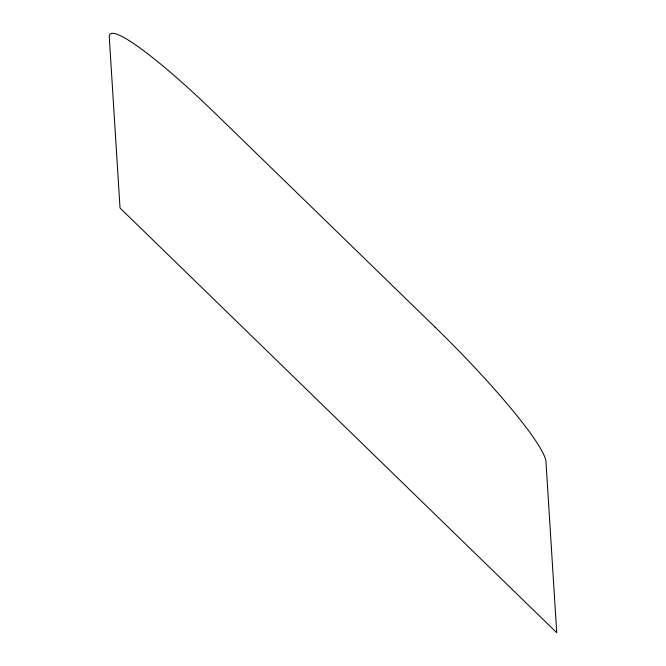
<?xml version="1.0" encoding="UTF-8"?>
<svg xmlns="http://www.w3.org/2000/svg" width="666" height="666" viewBox="0 0 666 666"><rect width="100%" height="100%" fill="white"/><g stroke="black" fill="none" stroke-linecap="round" stroke-linejoin="round"><path stroke-width="1" d="M435.006 327.073L216.65 114.735A153.771 18.989 45.2 0 0 109.274 37.055L120.03 208.017L556.726 632.7L545.97 461.738A153.771 18.989 45.2 0 0 435.006 327.073"/></g></svg>
